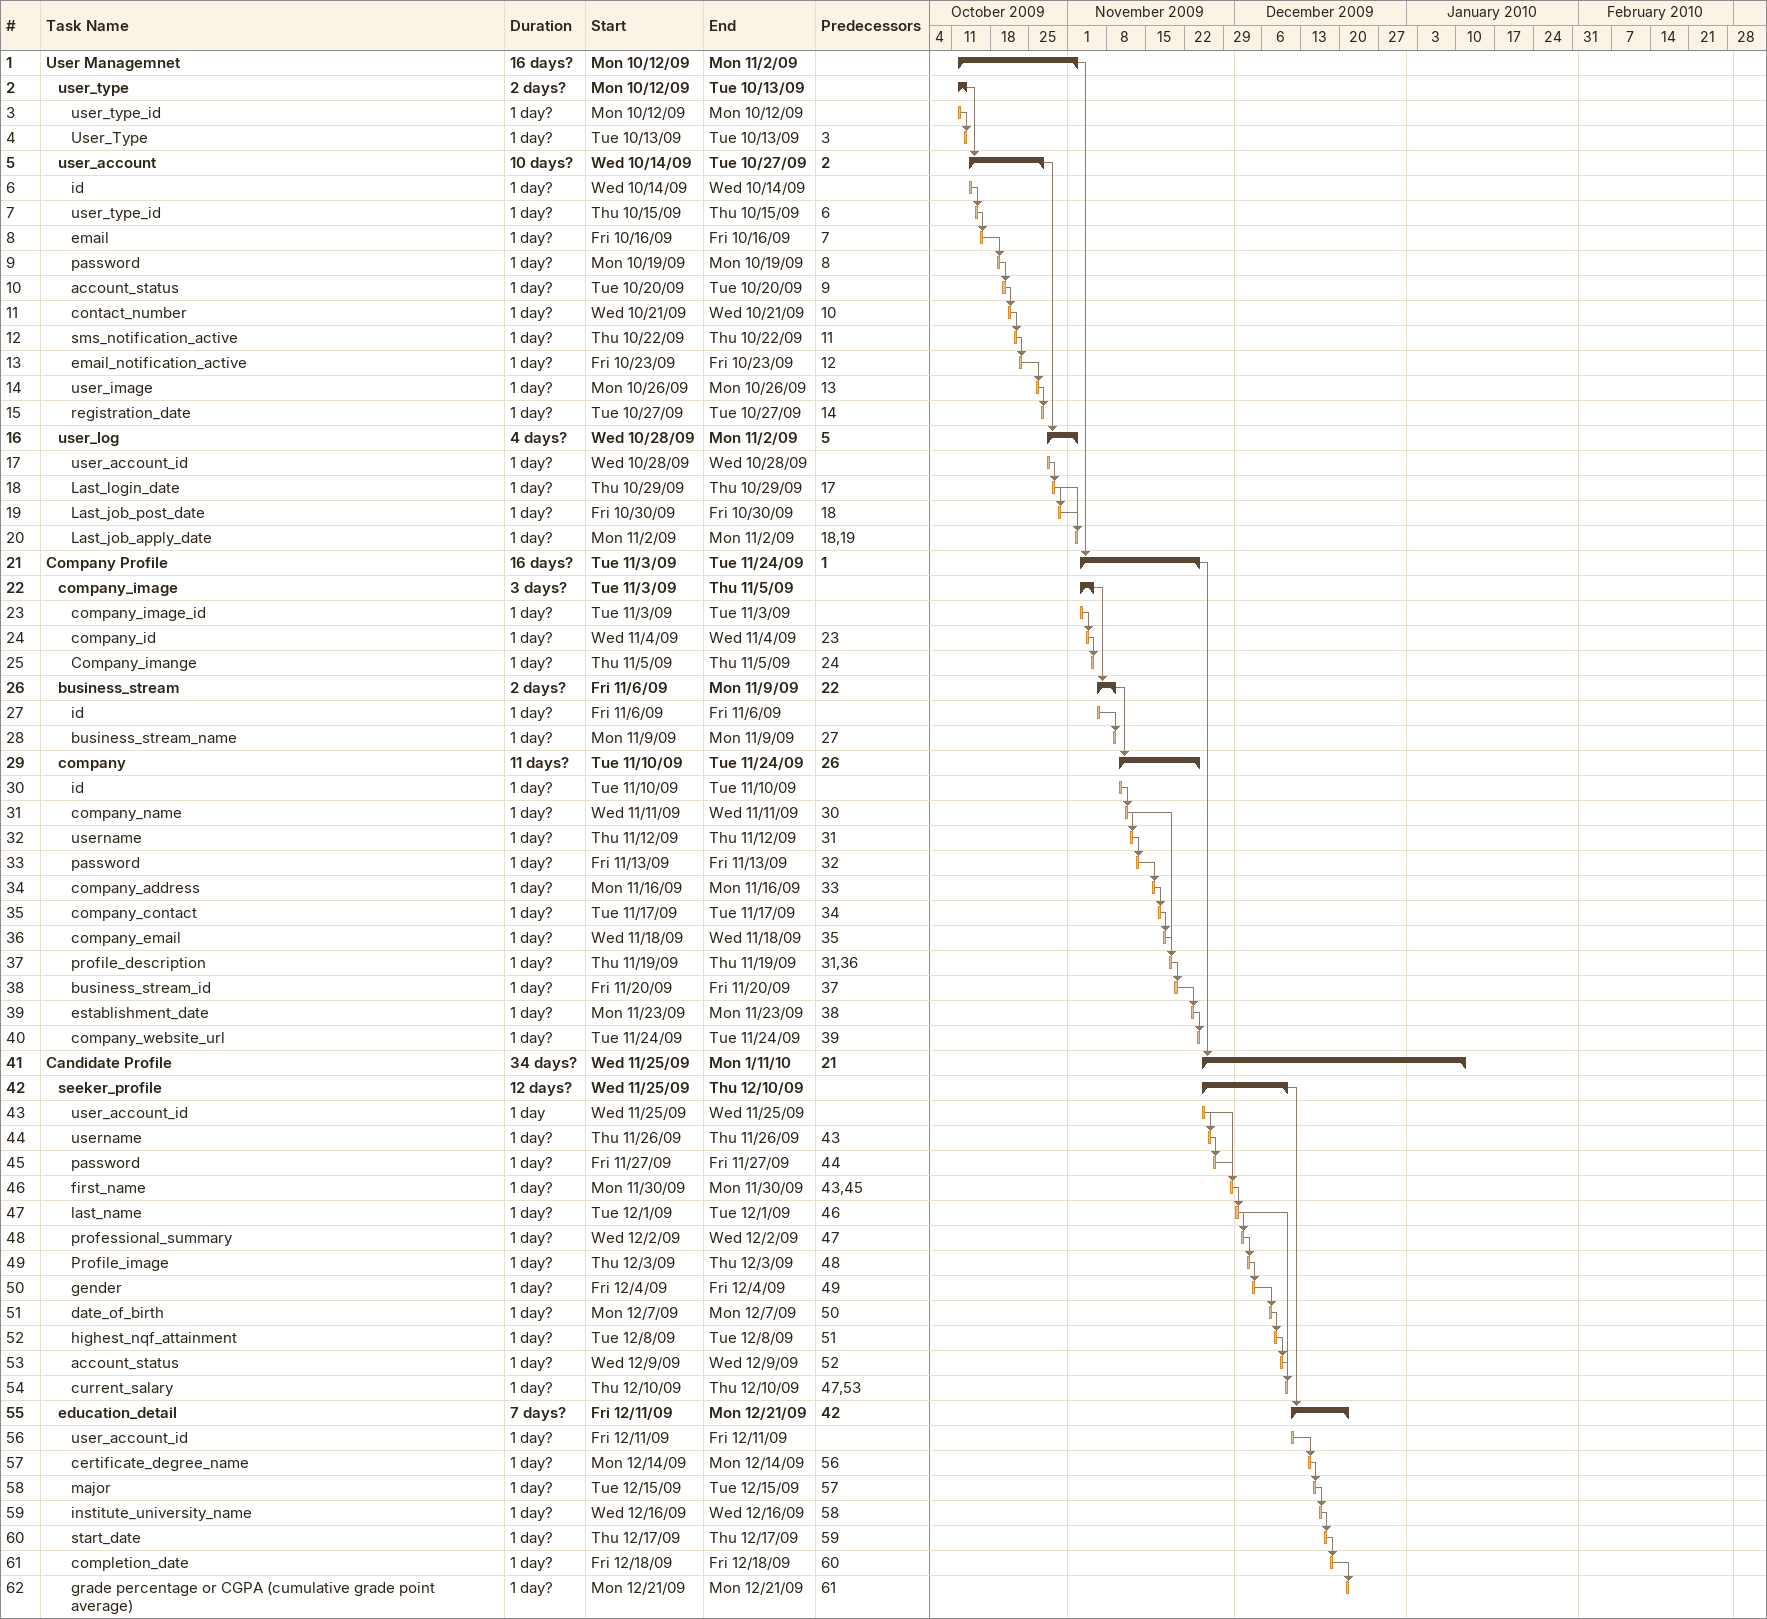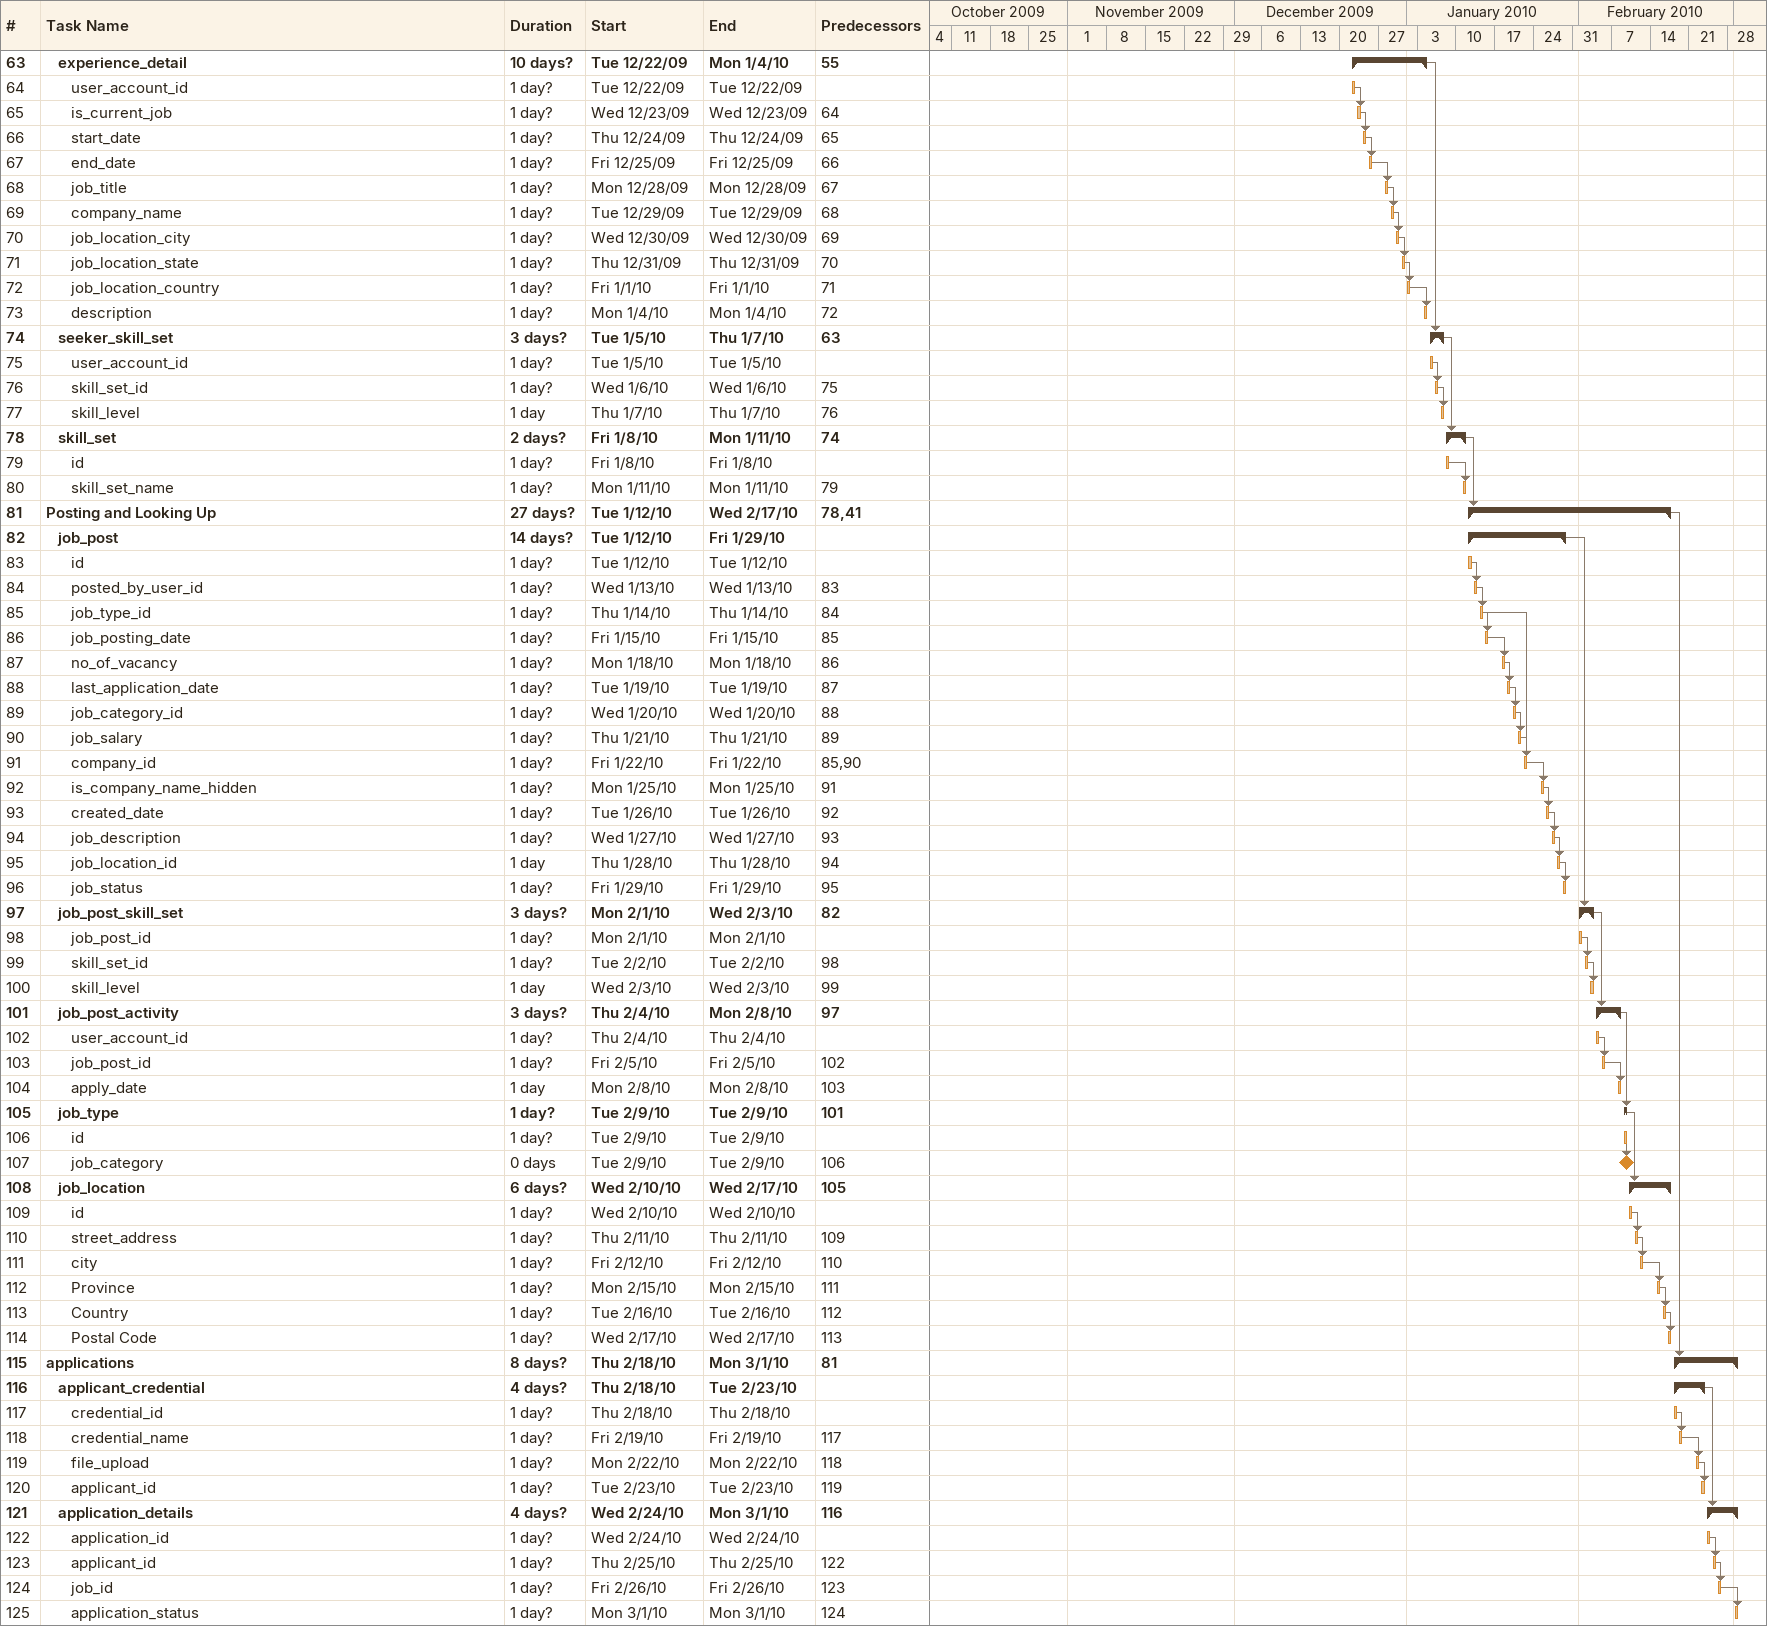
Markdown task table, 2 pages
| ID | Level | Task | Duration | Start | Finish | Predecessors |
|---|---|---|---|---|---|---|
| 1 | 1 | **User Managemnet** | 16d? | 2009-10-12 | 2009-11-02 |  |
| 2 | 2 | **user_type** | 2d? | 2009-10-12 | 2009-10-13 |  |
| 3 | 3 | user_type_id | 1d? | 2009-10-12 | 2009-10-12 |  |
| 4 | 3 | User_Type | 1d? | 2009-10-13 | 2009-10-13 | 3 |
| 5 | 2 | **user_account** | 10d? | 2009-10-14 | 2009-10-27 | 2 |
| 6 | 3 | id | 1d? | 2009-10-14 | 2009-10-14 |  |
| 7 | 3 | user_type_id | 1d? | 2009-10-15 | 2009-10-15 | 6 |
| 8 | 3 | email | 1d? | 2009-10-16 | 2009-10-16 | 7 |
| 9 | 3 | password | 1d? | 2009-10-19 | 2009-10-19 | 8 |
| 10 | 3 | account_status | 1d? | 2009-10-20 | 2009-10-20 | 9 |
| 11 | 3 | contact_number | 1d? | 2009-10-21 | 2009-10-21 | 10 |
| 12 | 3 | sms_notification_active | 1d? | 2009-10-22 | 2009-10-22 | 11 |
| 13 | 3 | email_notification_active | 1d? | 2009-10-23 | 2009-10-23 | 12 |
| 14 | 3 | user_image | 1d? | 2009-10-26 | 2009-10-26 | 13 |
| 15 | 3 | registration_date | 1d? | 2009-10-27 | 2009-10-27 | 14 |
| 16 | 2 | **user_log** | 4d? | 2009-10-28 | 2009-11-02 | 5 |
| 17 | 3 | user_account_id | 1d? | 2009-10-28 | 2009-10-28 |  |
| 18 | 3 | Last_login_date | 1d? | 2009-10-29 | 2009-10-29 | 17 |
| 19 | 3 | Last_job_post_date | 1d? | 2009-10-30 | 2009-10-30 | 18 |
| 20 | 3 | Last_job_apply_date | 1d? | 2009-11-02 | 2009-11-02 | 18, 19 |
| 21 | 1 | **Company Profile** | 16d? | 2009-11-03 | 2009-11-24 | 1 |
| 22 | 2 | **company_image** | 3d? | 2009-11-03 | 2009-11-05 |  |
| 23 | 3 | company_image_id | 1d? | 2009-11-03 | 2009-11-03 |  |
| 24 | 3 | company_id | 1d? | 2009-11-04 | 2009-11-04 | 23 |
| 25 | 3 | Company_imange | 1d? | 2009-11-05 | 2009-11-05 | 24 |
| 26 | 2 | **business_stream** | 2d? | 2009-11-06 | 2009-11-09 | 22 |
| 27 | 3 | id | 1d? | 2009-11-06 | 2009-11-06 |  |
| 28 | 3 | business_stream_name | 1d? | 2009-11-09 | 2009-11-09 | 27 |
| 29 | 2 | **company** | 11d? | 2009-11-10 | 2009-11-24 | 26 |
| 30 | 3 | id | 1d? | 2009-11-10 | 2009-11-10 |  |
| 31 | 3 | company_name | 1d? | 2009-11-11 | 2009-11-11 | 30 |
| 32 | 3 | username | 1d? | 2009-11-12 | 2009-11-12 | 31 |
| 33 | 3 | password | 1d? | 2009-11-13 | 2009-11-13 | 32 |
| 34 | 3 | company_address | 1d? | 2009-11-16 | 2009-11-16 | 33 |
| 35 | 3 | company_contact | 1d? | 2009-11-17 | 2009-11-17 | 34 |
| 36 | 3 | company_email | 1d? | 2009-11-18 | 2009-11-18 | 35 |
| 37 | 3 | profile_description | 1d? | 2009-11-19 | 2009-11-19 | 31, 36 |
| 38 | 3 | business_stream_id | 1d? | 2009-11-20 | 2009-11-20 | 37 |
| 39 | 3 | establishment_date | 1d? | 2009-11-23 | 2009-11-23 | 38 |
| 40 | 3 | company_website_url | 1d? | 2009-11-24 | 2009-11-24 | 39 |
| 41 | 1 | **Candidate Profile** | 34d? | 2009-11-25 | 2010-01-11 | 21 |
| 42 | 2 | **seeker_profile** | 12d? | 2009-11-25 | 2009-12-10 |  |
| 43 | 3 | user_account_id | 1d | 2009-11-25 | 2009-11-25 |  |
| 44 | 3 | username | 1d? | 2009-11-26 | 2009-11-26 | 43 |
| 45 | 3 | password | 1d? | 2009-11-27 | 2009-11-27 | 44 |
| 46 | 3 | first_name | 1d? | 2009-11-30 | 2009-11-30 | 43, 45 |
| 47 | 3 | last_name | 1d? | 2009-12-01 | 2009-12-01 | 46 |
| 48 | 3 | professional_summary | 1d? | 2009-12-02 | 2009-12-02 | 47 |
| 49 | 3 | Profile_image | 1d? | 2009-12-03 | 2009-12-03 | 48 |
| 50 | 3 | gender | 1d? | 2009-12-04 | 2009-12-04 | 49 |
| 51 | 3 | date_of_birth | 1d? | 2009-12-07 | 2009-12-07 | 50 |
| 52 | 3 | highest_nqf_attainment | 1d? | 2009-12-08 | 2009-12-08 | 51 |
| 53 | 3 | account_status | 1d? | 2009-12-09 | 2009-12-09 | 52 |
| 54 | 3 | current_salary | 1d? | 2009-12-10 | 2009-12-10 | 47, 53 |
| 55 | 2 | **education_detail** | 7d? | 2009-12-11 | 2009-12-21 | 42 |
| 56 | 3 | user_account_id | 1d? | 2009-12-11 | 2009-12-11 |  |
| 57 | 3 | certificate_degree_name | 1d? | 2009-12-14 | 2009-12-14 | 56 |
| 58 | 3 | major | 1d? | 2009-12-15 | 2009-12-15 | 57 |
| 59 | 3 | institute_university_name | 1d? | 2009-12-16 | 2009-12-16 | 58 |
| 60 | 3 | start_date | 1d? | 2009-12-17 | 2009-12-17 | 59 |
| 61 | 3 | completion_date | 1d? | 2009-12-18 | 2009-12-18 | 60 |
| 62 | 3 | grade percentage or CGPA (cumulative grade point average) | 1d? | 2009-12-21 | 2009-12-21 | 61 |
| 63 | 2 | **experience_detail** | 10d? | 2009-12-22 | 2010-01-04 | 55 |
| 64 | 3 | user_account_id | 1d? | 2009-12-22 | 2009-12-22 |  |
| 65 | 3 | is_current_job | 1d? | 2009-12-23 | 2009-12-23 | 64 |
| 66 | 3 | start_date | 1d? | 2009-12-24 | 2009-12-24 | 65 |
| 67 | 3 | end_date | 1d? | 2009-12-25 | 2009-12-25 | 66 |
| 68 | 3 | job_title | 1d? | 2009-12-28 | 2009-12-28 | 67 |
| 69 | 3 | company_name | 1d? | 2009-12-29 | 2009-12-29 | 68 |
| 70 | 3 | job_location_city | 1d? | 2009-12-30 | 2009-12-30 | 69 |
| 71 | 3 | job_location_state | 1d? | 2009-12-31 | 2009-12-31 | 70 |
| 72 | 3 | job_location_country | 1d? | 2010-01-01 | 2010-01-01 | 71 |
| 73 | 3 | description | 1d? | 2010-01-04 | 2010-01-04 | 72 |
| 74 | 2 | **seeker_skill_set** | 3d? | 2010-01-05 | 2010-01-07 | 63 |
| 75 | 3 | user_account_id | 1d? | 2010-01-05 | 2010-01-05 |  |
| 76 | 3 | skill_set_id | 1d? | 2010-01-06 | 2010-01-06 | 75 |
| 77 | 3 | skill_level | 1d | 2010-01-07 | 2010-01-07 | 76 |
| 78 | 2 | **skill_set** | 2d? | 2010-01-08 | 2010-01-11 | 74 |
| 79 | 3 | id | 1d? | 2010-01-08 | 2010-01-08 |  |
| 80 | 3 | skill_set_name | 1d? | 2010-01-11 | 2010-01-11 | 79 |
| 81 | 1 | **Posting and Looking Up** | 27d? | 2010-01-12 | 2010-02-17 | 78, 41 |
| 82 | 2 | **job_post** | 14d? | 2010-01-12 | 2010-01-29 |  |
| 83 | 3 | id | 1d? | 2010-01-12 | 2010-01-12 |  |
| 84 | 3 | posted_by_user_id | 1d? | 2010-01-13 | 2010-01-13 | 83 |
| 85 | 3 | job_type_id | 1d? | 2010-01-14 | 2010-01-14 | 84 |
| 86 | 3 | job_posting_date | 1d? | 2010-01-15 | 2010-01-15 | 85 |
| 87 | 3 | no_of_vacancy | 1d? | 2010-01-18 | 2010-01-18 | 86 |
| 88 | 3 | last_application_date | 1d? | 2010-01-19 | 2010-01-19 | 87 |
| 89 | 3 | job_category_id | 1d? | 2010-01-20 | 2010-01-20 | 88 |
| 90 | 3 | job_salary | 1d? | 2010-01-21 | 2010-01-21 | 89 |
| 91 | 3 | company_id | 1d? | 2010-01-22 | 2010-01-22 | 85, 90 |
| 92 | 3 | is_company_name_hidden | 1d? | 2010-01-25 | 2010-01-25 | 91 |
| 93 | 3 | created_date | 1d? | 2010-01-26 | 2010-01-26 | 92 |
| 94 | 3 | job_description | 1d? | 2010-01-27 | 2010-01-27 | 93 |
| 95 | 3 | job_location_id | 1d | 2010-01-28 | 2010-01-28 | 94 |
| 96 | 3 | job_status | 1d? | 2010-01-29 | 2010-01-29 | 95 |
| 97 | 2 | **job_post_skill_set** | 3d? | 2010-02-01 | 2010-02-03 | 82 |
| 98 | 3 | job_post_id | 1d? | 2010-02-01 | 2010-02-01 |  |
| 99 | 3 | skill_set_id | 1d? | 2010-02-02 | 2010-02-02 | 98 |
| 100 | 3 | skill_level | 1d | 2010-02-03 | 2010-02-03 | 99 |
| 101 | 2 | **job_post_activity** | 3d? | 2010-02-04 | 2010-02-08 | 97 |
| 102 | 3 | user_account_id | 1d? | 2010-02-04 | 2010-02-04 |  |
| 103 | 3 | job_post_id | 1d? | 2010-02-05 | 2010-02-05 | 102 |
| 104 | 3 | apply_date | 1d | 2010-02-08 | 2010-02-08 | 103 |
| 105 | 2 | **job_type** | 1d? | 2010-02-09 | 2010-02-09 | 101 |
| 106 | 3 | id | 1d? | 2010-02-09 | 2010-02-09 |  |
| 107 | 3 | job_category | 0d | 2010-02-09 | 2010-02-09 | 106 |
| 108 | 2 | **job_location** | 6d? | 2010-02-10 | 2010-02-17 | 105 |
| 109 | 3 | id | 1d? | 2010-02-10 | 2010-02-10 |  |
| 110 | 3 | street_address | 1d? | 2010-02-11 | 2010-02-11 | 109 |
| 111 | 3 | city | 1d? | 2010-02-12 | 2010-02-12 | 110 |
| 112 | 3 | Province | 1d? | 2010-02-15 | 2010-02-15 | 111 |
| 113 | 3 | Country | 1d? | 2010-02-16 | 2010-02-16 | 112 |
| 114 | 3 | Postal Code | 1d? | 2010-02-17 | 2010-02-17 | 113 |
| 115 | 1 | **applications** | 8d? | 2010-02-18 | 2010-03-01 | 81 |
| 116 | 2 | **applicant_credential** | 4d? | 2010-02-18 | 2010-02-23 |  |
| 117 | 3 | credential_id | 1d? | 2010-02-18 | 2010-02-18 |  |
| 118 | 3 | credential_name | 1d? | 2010-02-19 | 2010-02-19 | 117 |
| 119 | 3 | file_upload | 1d? | 2010-02-22 | 2010-02-22 | 118 |
| 120 | 3 | applicant_id | 1d? | 2010-02-23 | 2010-02-23 | 119 |
| 121 | 2 | **application_details** | 4d? | 2010-02-24 | 2010-03-01 | 116 |
| 122 | 3 | application_id | 1d? | 2010-02-24 | 2010-02-24 |  |
| 123 | 3 | applicant_id | 1d? | 2010-02-25 | 2010-02-25 | 122 |
| 124 | 3 | job_id | 1d? | 2010-02-26 | 2010-02-26 | 123 |
| 125 | 3 | application_status | 1d? | 2010-03-01 | 2010-03-01 | 124 |
